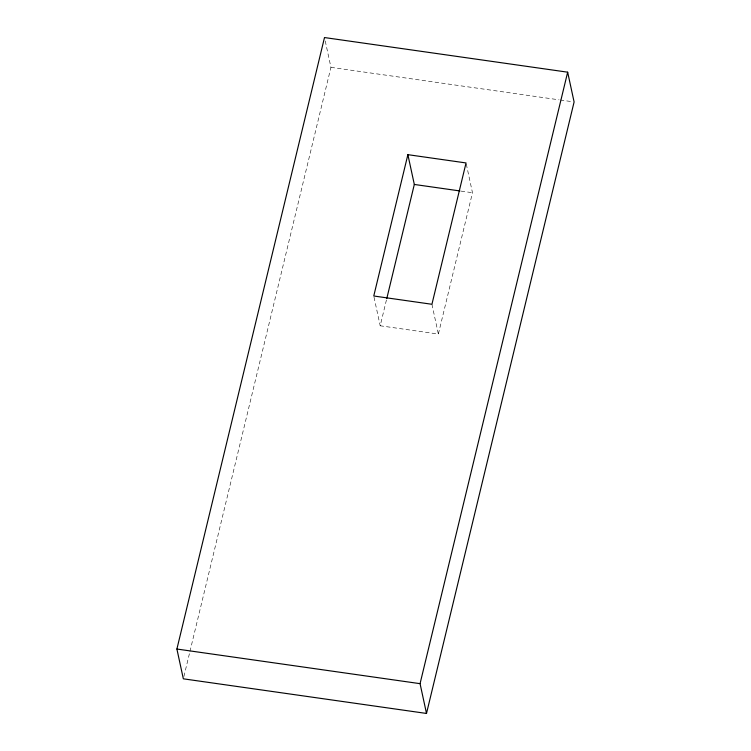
<?xml version="1.0" encoding="UTF-8"?>
<svg xmlns="http://www.w3.org/2000/svg" width="751" height="751" viewBox="0 0 751 751"><rect width="100%" height="100%" fill="white"/><g stroke="black" fill="none" stroke-linecap="round" stroke-linejoin="round"><path stroke-width="0.56" stroke-dasharray="3.75 2.82" d="M183.892 676.538L189.665 652.628M189.937 651.492L330.938 67.337L324.498 37.55M466.296 164.094L472.482 192.735L438.368 334.064L380.203 325.784L386.53 299.565M330.938 67.337L559.044 99.827M560.208 99.986L572.938 101.807M461.076 191.111L472.482 192.735M431.928 304.277L438.368 334.064M374.017 297.143L380.203 325.784"/><path stroke-width="1.13" d="M176.898 649.033L324.498 37.55L567.662 72.18L574.102 101.967L426.502 713.45L183.338 678.82L176.898 649.033L420.062 683.663L426.502 713.45M407.877 154.668L373.763 295.997L431.928 304.277L466.042 162.948L407.877 154.668L414.317 184.455L386.812 298.429M420.062 683.663L567.662 72.18M414.317 184.455L459.941 190.951"/></g></svg>
